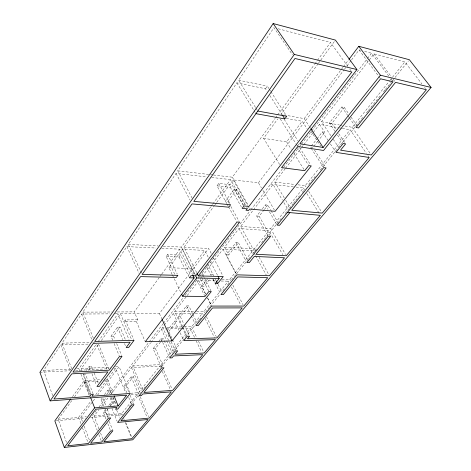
<?xml version="1.0" encoding="UTF-8"?>
<svg xmlns="http://www.w3.org/2000/svg" width="471" height="471" viewBox="0 0 471 471"><rect width="100%" height="100%" fill="white"/><g stroke="black" fill="none" stroke-linecap="round" stroke-linejoin="round"><path stroke-width="0.35" stroke-dasharray="2.35 1.77" d="M52.705 395.634L43.632 370.489L60.783 344.955L89.254 344.071M71.71 368.74L61.978 343.176L81.548 314.045L109.937 313.851M93.305 338.048L82.825 312.138L126.852 246.61L155.913 248.029M141.512 273.092L128.33 244.408L176.036 173.387L206.581 176.866M192.121 198.132L177.75 170.838L236.866 82.837L265.503 88.748L267.081 91.209M255.47 107.353L238.626 80.223L273.939 27.654L292.509 54.854M265.503 88.748L267.34 86.122L268.923 88.583M76.649 368.828L78.851 368.716L96.131 344.442M98.204 341.528L117.95 313.798L129.013 339.573M82.078 370.618L81.295 368.593L99.175 343.571M101.306 340.592L120.47 313.78L159.404 313.515L208.677 248.476L211.385 253.698M174.717 274.204L166.163 256.53L167.694 254.405L180.664 254.97L190.62 275.052M226.822 203.607L217.019 185.862L218.785 183.413L232.091 184.868L243.625 205.321M86.14 370.6L89.113 366.491L91.574 366.367L93.152 370.359M112.722 340.197L111.026 336.141L117.526 327.139L120.046 327.092L125.363 339.556M88.601 370.477L91.574 366.367M111.026 336.141L113.535 336.076L120.046 327.092M137.732 319.78L125.245 319.927L123.908 321.764L136.384 321.599L137.732 319.78L134.241 311.867L159.651 276.983M72.493 396.641L84.115 380.686L101.577 379.632M160.081 276.395L161.37 274.617M161.8 274.028L179.893 249.194L192.539 274.646M163.237 246.174L181.417 247.098L210.743 206.84M211.173 206.245L212.468 204.473M212.898 203.878L230.578 179.604L244.932 204.997M213.416 174.988L232.338 177.196L275.135 118.433M275.57 117.844L277.301 115.466M277.731 114.877L314.481 64.427M314.911 63.832L317.071 60.865M317.507 60.27L330.477 42.467L348.016 66.682M66.488 442.393L58.186 419.243L71.981 400.379M74.565 396.841L85.339 382.099L99.752 381.216M172.127 274.387L168.936 267.764L182.418 249.318L204.702 250.407L208.406 257.596M196.678 272.632L183.949 247.228L214.605 205.297M215.041 204.702L216.336 202.936M216.766 202.342L233.174 179.904L258.444 182.783L261.417 187.852M279.627 164.503L263.589 138.297L277.784 118.88M318.149 63.679L281.057 114.406L283.224 114.8M318.579 63.085L320.304 60.73M320.733 60.135L334.969 40.671M166.163 256.53L179.121 257.072L180.664 254.97M217.019 185.862L230.313 187.287L232.091 184.868M245.385 204.732L236.772 189.501L234.169 189.23L225.421 201.07L228.011 201.317L229.412 203.849M228.011 201.317L236.772 189.501M58.186 419.243L78.604 417.424L90.885 401.157M95.713 394.763L106.24 380.821L111.444 393.791M105.94 379.373L107.4 379.285L115.625 368.387L125.551 392.514M168.936 267.764L191.055 268.482L204.702 250.407M263.589 138.297L286.627 141.895L302.217 121.247L307.127 128.766M283.948 114.936L304.207 118.61L342.953 67.288M343.394 66.705L348.675 59.711M82.366 421.339L80.829 417.224L92.71 401.539M93.152 400.962L94.912 398.637M97.55 395.151L119.116 366.691L129.925 392.796M258.444 182.783L344.001 69.849M344.448 69.266L346.662 66.34M347.103 65.757L351.095 60.488M351.537 59.905L359.073 49.955L360.462 50.32M103.644 405.931L100.977 399.143L101.842 398.013M104.427 394.633L107.877 390.129L110.161 389.97L111.798 394.056M100.977 399.143L103.249 398.966L104.109 397.842M106.705 394.468L110.161 389.97M298.991 144.132L298.114 145.28L296.23 144.986M96.331 410.429L91.851 416.246L97.297 430.494M99.022 406.938L106.193 397.63M108.883 394.145L148.765 342.376M149.213 341.793L163.101 323.765M163.549 323.183L183.266 297.59M185.062 295.264L197.608 278.979M198.055 278.396L199.398 276.654M199.851 276.071L250.484 210.349M250.931 209.766L298.902 147.505M299.35 146.928L301.146 144.597M301.593 144.014L311.455 131.215M311.902 130.632L367.062 59.04M367.51 58.463L371.542 53.223L389.128 76.537M98.969 428.916L94.035 416.052L98.863 409.805M101.495 406.396L108.518 397.312M110.526 394.716L131.509 367.568L159.94 366.102L160.817 368.081M142.807 389.817L132.716 366.008L150.59 342.888M151.038 342.311L161.312 329.017L165.657 328.929M173.74 351.619L162.63 327.31L163.973 325.573M164.42 324.996L173.363 313.421L192.309 313.292M181.894 326.862L174.729 311.655L186.763 296.088M187.211 295.511L198.791 280.522L215.353 280.887M200.263 278.626L201.6 276.895M202.047 276.318L223.007 249.206L252.839 250.713L253.898 252.644M247.499 259.439L238.373 242.665L228.723 254.982L224.573 247.175L238.974 228.541L268.988 230.649L282.724 254.634M254.269 251.149L240.61 226.427L253.057 210.325M253.504 209.748L273.056 184.449L282.394 200.093M284.225 197.791L274.84 182.142L285.12 168.848M285.567 168.271L301.204 148.035M301.652 147.458L303.442 145.145M303.889 144.568L312.826 133.005M313.274 132.428L319.526 124.332L338.773 127.771M330.83 135.654L321.528 121.748L373.998 53.865L404.819 61.937L421.91 83.92M105.987 418.966L103.385 412.313L105.628 409.44M108.772 405.419L110.114 403.7L112.328 403.517L109.931 397.512M126.746 392.72L123.967 385.967L131.144 376.776L133.393 376.641L140.24 392.896M161.365 367.245L153.116 348.646L158.344 341.946M158.78 341.393L160.958 338.602L163.249 338.537L170.808 355.187M166.911 330.983L174.641 321.087L176.949 321.057L173.363 313.421M182.666 326.474L178.062 316.706L186.492 305.903L188.818 305.903L192.604 313.739M205.615 293.969L201.794 286.315L207.658 278.814M236.595 274.199L226.351 254.876L235.995 242.53L238.373 242.665M267.846 235.547L256.713 216.001L260.622 210.996M262.359 208.777L265.397 204.885L267.805 205.109L270.743 210.154M311.343 146.051L316.653 139.257M317.095 138.692L322.399 131.898L324.843 132.316L318.202 140.788M335.058 131.421L329.364 122.984L341.858 106.988L344.307 107.476L348.499 113.499M103.385 412.313L105.592 412.125L107.835 409.258M110.532 405.814L112.328 403.517M123.967 385.967L126.199 385.82L133.393 376.641M153.116 348.646L155.395 348.558L160.635 341.875M161.07 341.322L163.249 338.537M168.783 331.478L176.949 321.057M178.062 316.706L180.375 316.683L188.818 305.903M201.794 286.315L204.137 286.356L210.007 278.867M256.713 216.001L259.109 216.201L263.89 210.101M264.325 209.548L267.805 205.109M313.78 146.434L317.76 141.353M329.364 122.984L331.808 123.426L344.307 107.476M94.035 416.052L121.712 413.585L137.397 394.103L147.193 417.494M130.644 393.25L138.545 392.673L159.94 366.102M132.716 366.008L161.17 364.572L190.266 328.434L194.635 337.619M184.361 326.903L191.603 326.768L202.512 313.221L203.16 314.54M196.607 311.537L203.902 311.496L228.311 281.175L228.994 282.476M221.876 279.138L229.801 279.327L252.839 250.713M224.573 247.175L254.422 248.747L268.988 230.649M240.61 226.427L270.642 228.6L303.401 187.911L304.554 189.778M297.972 184.832L305.196 185.674L350.183 129.802L366.32 153.258M345.055 126.016L352.19 127.311L389.717 80.694M390.176 80.129L392.002 77.856M392.461 77.285L404.819 61.937M129.16 406.75L130.544 405.036M131.003 404.459L138.392 395.316M143.932 388.457L145.315 386.738M161.011 367.303L170.243 355.87M174.859 350.153L195.636 324.425M197.484 322.14L198.868 320.421M199.327 319.85L201.176 317.566M205.792 311.849L207.64 309.559M208.1 308.988L209.483 307.275M209.948 306.703L220.104 294.122M222.871 290.695L224.72 288.405M227.487 284.979L228.871 283.265M231.644 279.833L248.264 259.25M248.723 258.679L249.648 257.537M252.88 253.533L254.723 251.249M255.188 250.678L256.571 248.959M261.652 242.671L282.423 216.948M285.196 213.516L288.888 208.941M289.347 208.37L293.039 203.796M293.504 203.225L295.352 200.94M295.812 200.369L299.503 195.795M302.276 192.362L303.66 190.649M308.735 184.361L315.199 176.354M320.28 170.066L340.127 145.486M340.592 144.915L363.671 116.325M366.444 112.899L367.827 111.18M368.287 110.608L380.751 95.177M383.524 91.745L384.907 90.032M385.372 89.461L391.831 81.454M392.296 80.882L393.22 79.74M395.063 77.45L408.451 60.871M56.302 420.738L85.486 418.107M90.591 417.647L122.695 414.751M80.829 417.224L86.34 416.735M130.932 394.58L137.397 394.103M104.079 380.951L106.24 380.821M39.923 372.29L69.767 370.754M75.59 370.453L109.072 368.722M114.17 368.463L115.625 368.387M43.632 370.489L71.51 369.087M81.295 368.593L110.385 367.127M115.477 366.874L119.116 366.691M61.978 343.176L89.749 342.358M92.669 342.27L96.325 342.164M166.375 328.911L180.852 328.623M181.576 328.611L190.266 328.434M162.63 327.31L164.079 327.28M166.975 327.227L183.637 326.921M115.036 313.816L117.95 313.798M195.224 313.268L202.512 313.221M82.825 312.138L112.204 311.985M117.35 311.955L134.241 311.867M174.729 311.655L193.693 311.555M221.117 281.016L228.311 281.175M210.814 274.77L213.169 274.834M226.351 254.876L228.723 254.982M161.724 248.311L179.893 249.194M128.33 244.408L158.144 245.921M183.949 247.228L208.677 248.476M211.673 177.449L230.578 179.604M270.648 184.173L293.286 186.757M296.177 187.087L303.401 187.911M177.75 170.838L209.772 174.57M210.502 174.653L212.686 174.906M274.84 182.142L295.082 184.497M310.46 147.188L312.897 147.564M286.309 118.404L302.217 121.247M339.485 127.894L341.628 128.277M342.34 128.406L350.183 129.802M321.528 121.748L339.356 124.98M340.068 125.109L342.205 125.498M238.626 80.223L267.34 86.122M278.178 28.766L330.477 42.467M364.619 51.41L371.542 53.223M424.612 87.394L425.513 88.548M373.998 53.865L391.148 76.555M393.344 79.464L395.104 81.789M390.883 78.875L392.202 80.623M359.073 49.955L378.384 75.872M378.825 76.461L380.144 78.227M349.729 69.043L351.013 70.815M351.013 117.114L356.883 125.545M341.858 106.988L347.304 114.836M347.722 115.436L348.982 117.25M349.4 117.85L355.687 126.905M352.19 127.311L370.483 153.776M367.975 155.66L368.805 156.861M331.808 123.426L335.876 129.443M338.726 133.652L345.231 143.272M337.495 135.036L342.782 142.872M333.256 139.286L338.514 147.146M319.526 124.332L324.843 132.316M322.399 131.898L327.999 140.329M330.395 143.938L335.593 151.768M304.207 118.61L309.041 125.969M309.441 126.587L310.648 128.424M310.819 130.991L320.78 146.204M314.445 149.961L325.326 166.758M311.237 148.389L323.271 167.022M269.318 89.202L270.507 91.044M270.902 91.662L286.327 115.666M269.836 95.513L281.64 113.976M284.184 119.31L297.884 140.747M299.656 147.706L310.489 164.715M280.245 118.951L295.817 143.449M296.206 144.061L297.372 145.898M297.148 147.323L308.358 164.98M286.627 141.895L291.249 149.236M293.945 153.522L303.954 169.436M305.196 185.674L305.973 186.922M308.688 191.285L321.475 211.856M255.853 107.971L257.39 110.438M306.874 193.516L319.603 214.075M236.866 82.837L253.633 109.967M254.016 110.585L255.158 112.434M285.726 200.299L290.23 207.811M283.889 202.601L287.999 209.483M262.9 190.39L274.416 210.037M271.113 210.784L278.102 222.771M265.397 204.885L267.97 209.307M269.441 211.838L276.789 224.479M270.642 228.6L285.526 254.493M259.109 216.201L270.254 235.706M232.338 177.196L248.564 205.774M233.174 179.904L247.54 205.238M247.899 205.874L249.342 208.406M246.822 207.275L248.258 209.813M234.169 189.23L244.573 207.676M230.313 187.287L241.435 207.093M218.785 183.413L229.901 203.484M254.422 248.747L255.488 250.672M259.05 257.101L268.658 274.463M230.814 206.38L239.227 221.576M254.252 253.286L255.317 255.211M255.671 255.853L266.303 275.135M227.046 204.043L228.223 206.151M228.57 206.781L236.625 221.376M238.974 228.541L252.927 253.887M235.995 242.53L246.162 261.275M223.007 249.206L236.318 274.34M176.036 173.387L189.996 200.016M229.801 279.327L230.484 280.628M232.868 285.196L243.101 304.761M231.373 287.039L240.881 305.285M213.416 257.613L222.565 275.235M210.767 262.17L217.502 275.247M218.073 284.413L222 292.079M207.317 263.483L213.634 275.818M215.294 279.062L215.959 280.363M213.098 279.25L214.735 282.453M215.059 283.089L220.293 293.333M206.551 266.645L211.202 275.753M212.863 279.003L214.853 282.906M201.823 272.774L202.807 274.717M203.131 275.364L204.114 277.307M204.438 277.955L210.973 290.901M202.018 277.896L208.547 290.872M200.587 279.268L204.137 286.356M207.528 297.796L211.349 305.443M198.791 280.522L205.321 293.586M207.605 298.161L211.196 305.343M181.417 247.098L195.43 275.176M182.418 249.318L195.088 274.711M191.055 268.482L194.293 274.982M196.56 279.527L204.655 295.776M179.121 257.072L188.712 276.495M203.902 311.496L204.532 312.785M206.433 316.653L216.266 336.63M205.103 318.502L214.488 337.642M167.694 254.405L177.243 274.051M192.922 314.387L197.019 322.87M172.445 275.052L181.388 293.598M186.492 305.903L190.902 315.064M191.22 315.717L195.312 324.219M191.603 326.768L196.619 337.271M198.503 341.21L203.837 352.361M196.201 340.892L201.511 352.043M180.375 316.683L184.067 324.484M184.373 325.131L189.295 335.529M182.972 327.127L186.963 335.593M182.206 327.528L185.945 335.464M174.641 321.087L178.898 330.183M180.11 332.785L183.455 339.938M169.089 332.149L172.162 338.832M172.468 339.497L177.078 349.517M159.404 313.515L161.8 318.737M167.964 334.769L169.448 338.001M171.226 341.887L175.082 350.3M126.852 246.61L139.057 273.274M161.312 329.017L166.393 340.174M166.693 340.833L172.374 353.309M160.958 338.602L169.107 356.618M155.395 348.558L163.36 366.462M161.17 364.572L162.048 366.556M163.814 370.524L172.039 389.046M162.283 371.389L170.473 389.894M136.384 321.599L144.962 341.086M125.245 319.927L133.782 339.662M120.47 313.78L131.556 339.514M117.526 327.139L122.831 339.626M124.509 343.565L125.622 346.197M131.509 367.568L141.247 390.612M138.545 392.673L139.104 394.015M140.228 396.688L148.659 416.753M131.144 376.776L138.568 394.468M113.535 336.076L114.948 339.456M116.649 343.5L121.742 355.652M114.135 343.583L119.216 355.758M126.199 385.82L128.989 392.561M130.102 395.257L133.729 404.018M128.695 397.447L131.48 404.2M98.598 344.124L108.648 368.858M96.826 344.513L106.835 369.229M125.969 422.876L131.974 437.765M121.712 413.585L122.26 414.939M123.626 418.336L124.173 419.69M125.268 422.405L131.279 437.341M81.548 314.045L91.975 339.932M107.4 379.285L113.299 393.944M113.164 397.459L116.172 404.954M112.816 397.206L115.831 404.719M111.592 397.389L114.535 404.736M116.678 410.082L119.887 418.101M107.877 390.129L109.243 393.538M110.879 397.636L114.153 405.819M110.114 403.7L110.915 405.702M111.98 408.381L117.032 421.086M94.206 373.02L98.151 383.005M103.249 398.966L106.187 406.42M107.253 409.134L110.196 416.588M89.113 366.491L90.685 370.489M91.998 373.827L96.461 385.16M104.974 409.323L108.177 417.471M105.592 412.125L107.676 417.436M109.237 421.421L112.628 430.058M107.812 423.629L110.149 429.617M93.087 393.78L85.622 374.58L83.173 374.716L90.626 393.974M83.385 373.992L90.962 393.556M85.339 382.099L90.061 394.304M90.32 394.981L91.109 397.018M84.115 380.686L89.366 394.28M78.851 368.716L79.634 370.742M80.935 374.127L89.019 395.081M100.529 432.984L102.866 439.078M98.851 434.568L101.188 440.673M60.783 344.955L70.473 370.494M84.168 426.131L89.555 440.52M78.604 417.424L80.906 423.606M82.443 427.721L87.818 442.139"/><path stroke-width="0.71" d="M64.309 447.45L132.793 439.796L431.077 87.441L380.415 75.219L323.13 147.447L299.839 143.808L356.924 69.549L335.399 40.082L273.162 23.55L39.923 372.29L50.144 400.874L126.652 395.193L118.127 405.943L94.612 407.88L64.309 447.45L54.842 420.868L70.768 399.002M50.144 400.874L294.31 54.436L356.924 69.549M255.918 113.67L284.79 118.898L286.721 116.278L257.772 111.05M349.117 59.128L358.802 46.299L409.376 59.729L431.077 87.441M192.863 275.3L194.164 277.908L145.256 341.758L171.997 340.945L211.302 291.549L208.871 291.52L204.979 296.43L182.666 296.247L181.706 294.263M182.666 296.247L196.713 277.967L219.186 278.514L218.173 276.554M197.002 273.286L198.309 275.894L239.574 222.206L236.972 222.012L195.753 275.823L190.938 275.7L189.348 277.79L194.164 277.908M219.186 278.514L215.182 283.56L217.62 283.607L223.242 276.542L198.309 275.894M289.865 212.609L279.574 225.297L277.154 225.114L323.659 167.623L326.103 167.953L291.732 210.313L322.252 213.098L369.217 157.467L335.994 152.369L343.188 143.472L345.643 143.873L340.533 150.167L371.313 154.977L426.414 89.708L395.546 82.372L358.561 127.953L356.105 127.506L393.085 81.789L380.58 78.816L323.565 150.467L297.766 146.51L281.534 167.623L304.725 170.661L308.746 165.586L311.26 165.933L275.158 211.302L249.701 209.042L248.617 210.449L246.003 210.219L247.087 208.806L242.153 208.37L243.99 205.957L248.924 206.41L351.866 71.992L294.981 58.481L193.834 201.382L230.602 204.738L228.776 207.181L192.038 203.914L142.13 274.428L177.879 275.358L176.301 277.472L140.582 276.612L94.683 341.457L134.064 340.315L128.718 347.421L126.181 347.51L130.143 342.217L93.352 343.341L72.987 372.108L109.195 370.194L119.499 356.435L122.024 356.329L99.463 386.332L96.985 386.497L107.912 371.902L71.751 373.856L53.929 399.031L89.537 396.435L90.885 394.639L93.352 394.462L92.004 396.252L130.208 393.462L117.815 409.04L115.513 409.234L116.926 407.45L95.825 409.217L67.712 445.796L88.33 443.511L108.442 418.154L110.726 417.942L90.579 443.264L101.707 442.033L110.673 430.947L112.887 430.718L103.908 441.786L131.827 438.695L148.035 419.496L117.562 422.422L131.756 404.877L134.005 404.695L120.959 420.774L149.225 418.089L171.35 391.872L142.684 394.003L141.382 395.605L139.116 395.775L161.659 367.91L163.955 367.786L143.932 392.461L172.621 390.365L202.76 354.669L173.569 355.935L172.015 357.848L169.713 357.954L175.377 350.948L177.691 350.854L174.941 354.245L204.149 353.02L215.459 339.62L183.761 340.586L187.27 336.241L189.601 336.182L187.499 338.767L216.895 337.913L242.241 307.893L212.498 307.957L198.279 325.485L195.942 325.526L211.667 306.079L243.784 306.062L267.722 277.702L237.684 276.919L223.313 294.634L220.946 294.611L236.937 274.84L269.371 275.747L284.531 257.79L254.322 256.418L249.253 262.665L246.863 262.565L268.205 236.177L270.613 236.336L256.024 254.316L286.25 255.753L320.38 215.324L287.445 212.397M358.802 46.299L380.415 75.219M273.162 23.55L294.31 54.436M311.054 129.042L323.13 147.447M282.429 115.207L284.79 118.898M216.295 281.01L217.62 283.607M195.742 276.018L196.713 277.967M162.101 319.391L171.997 340.945M114.106 395.946L118.127 405.943M90.673 397.683L94.612 407.88"/></g></svg>
